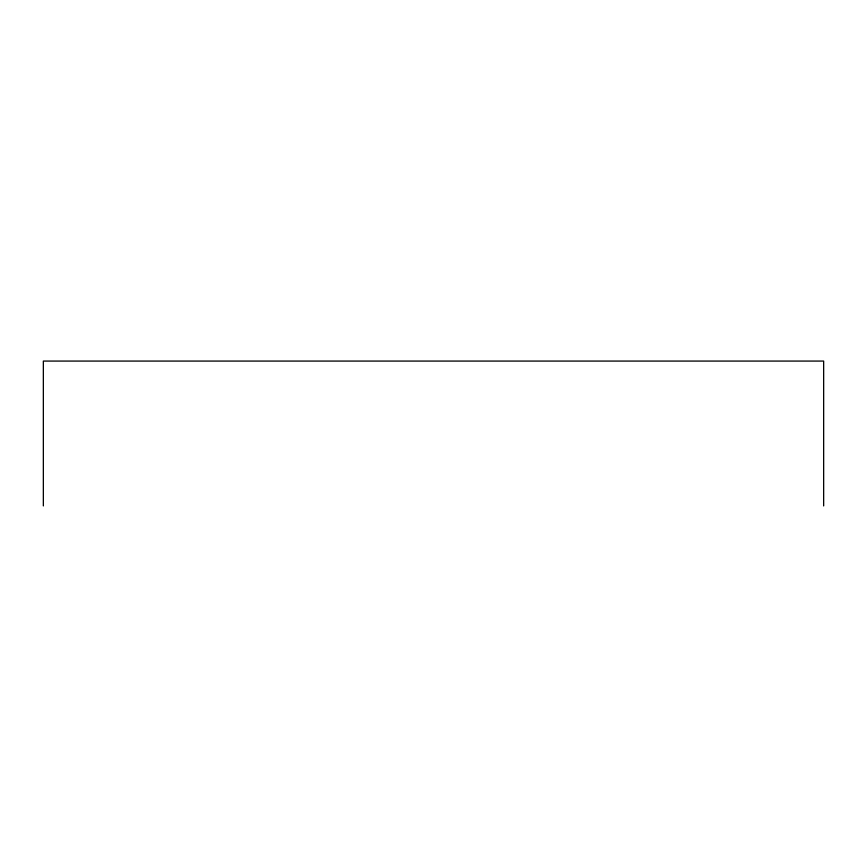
<?xml version="1.0" encoding="UTF-8"?>
<svg xmlns="http://www.w3.org/2000/svg" width="867" height="867" viewBox="0 0 867 867"><rect width="100%" height="100%" fill="white"/><g stroke="black" fill="none" stroke-linecap="round" stroke-linejoin="round"><path stroke-width="1.3" d="M823.65 505.927L823.65 361.073L43.35 361.073L43.35 505.927"/></g></svg>
